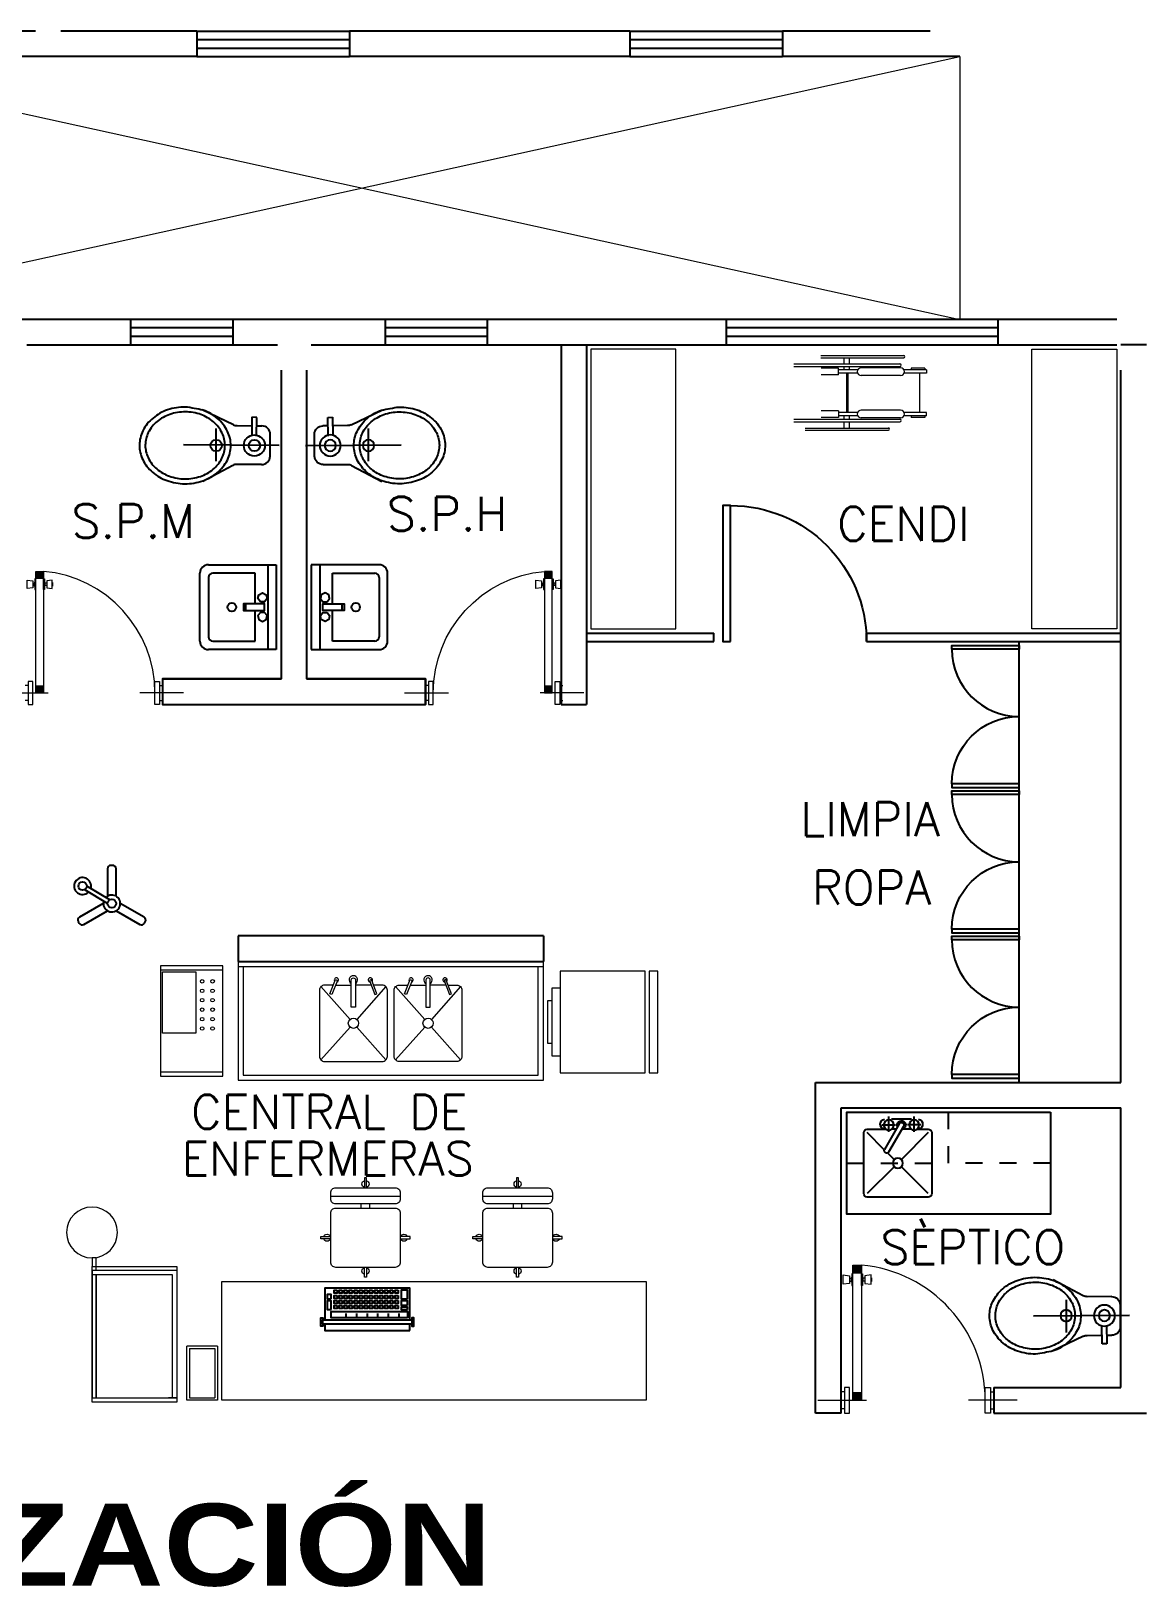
# Model space of a CAD drawing. Header units: millimetres. Extents: x 2523 to 2756, y 378 to 482.
# Drawn here: x 2655 to 2661.52, y 440.77 to 449.94 of the extents above; entities that cross this region are included whole.
import ezdxf

# ---------------------------------------------------------------- set-up
doc = ezdxf.new("R2010")
doc.units = ezdxf.units.MM
doc.linetypes.add('HIDDE125', pattern=[0.2, 0.125, -0.075])
for name, color, linetype in [('COT', 7, 'Continuous'), ('HATCH', 7, 'Continuous'), ('mob-f', 8, 'Continuous'), ('MS', 8, 'Continuous'), ('MUEBLES', 8, 'Continuous'), ('P', 7, 'Continuous')]:
    doc.layers.add(name, color=color, linetype=linetype)
doc.layers.add('MOB', color=161, linetype='Continuous', lineweight=15)
doc.styles.add('ROMANS', font='romans.shx')
doc.styles.add('TEXTOS', font='')
doc.styles.get('TEXTOS').set_extended_font_data('Arial Black')

# ---------------------------------------------------------------- blocks, each defined once
blk = doc.blocks.new('P')
at = {"layer": 'P'}
blk.add_lwpolyline([(0.9, 0), (0.9, 0.9), (0.95, 0.9), (0.95, 0)], close=True, dxfattribs=at)
blk.add_arc((0.9, 0), 0.9, 90, 180, dxfattribs=at)
blk = doc.blocks.new('SANI')
for p, q in [((-0.2163, 0.1204), (-0.4007, 0.2083)), ((-0.319, -0.094), (-0.3176, 0.0981)), ((-0.1951, 0.1155), (-0.1074, 0.1149)), ((-0.1071, 0.1647), (-0.1078, 0.0568)), ((-0.0792, 0.1645), (-0.1071, 0.1647)), ((-0.08, 0.0545), (-0.0792, 0.1645)), ((-0.0795, 0.1147), (-0.0492, 0.1145)), ((0.0539, -0.0012), (-0.5115, 0.0028)), ((-0.0005, -0.0641), (0.0005, 0.0641)), ((-0.2191, -0.1186), (-0.3961, -0.213)), ((-0.0508, -0.1138), (-0.1952, -0.1127))]:
    blk.add_line(p, q)
for points in [[(-0.232, -0.0027, 0.114983), (-0.2511, 0.082, 0.103863), (-0.3097, 0.1579, 0.09123), (-0.3947, 0.207, 0.020986), (-0.4996, 0.2255, 0.083945), (-0.6048, 0.2085, 0.09123), (-0.6905, 0.1606, 0.103863), (-0.7502, 0.0856, 0.114983), (-0.7705, 0.0012, 0.114983), (-0.7514, -0.0835, 0.103863), (-0.6928, -0.1594, 0.09123), (-0.6078, -0.2085, 0.083945), (-0.5029, -0.227, 0.083945), (-0.3977, -0.21, 0.09123), (-0.312, -0.1621, 0.103863), (-0.2523, -0.0871, 0.114983)], [(-0.2664, -0.0024, 0.114859), (-0.2831, 0.0716, 0.103833), (-0.3342, 0.1378, 0.091287), (-0.4083, 0.1807, 0.084042), (-0.4998, 0.1969, 0.084042), (-0.5916, 0.182, 0.091287), (-0.6663, 0.1402, 0.103833), (-0.7184, 0.0747, 0.114859), (-0.7361, 0.0009, 0.114859), (-0.7194, -0.073, 0.103833), (-0.6683, -0.1393, 0.091287), (-0.5942, -0.1822, 0.084042), (-0.5027, -0.1984, 0.084042), (-0.4109, -0.1835, 0.091287), (-0.3362, -0.1417, 0.103833), (-0.2841, -0.0761, 0.114859)]]:
    blk.add_lwpolyline(points, format="xyb", close=True)
for centre, radius in [((-0.3183, -0.0009), 0.0338), ((-0.093, -0.0014), 0.0623), ((-0.093, -0.0014), 0.0332)]:
    blk.add_circle(centre, radius)
for centre, start, end in [((-0.1948, 0.1655), 244.51458, 269.5917), ((-0.0495, 0.0645), 359.5917, 89.5917), ((-0.0505, -0.0638), 269.5917, 359.5917), ((-0.1955, -0.1627), 89.5917, 118.06045)]:
    blk.add_arc(centre, 0.05, start, end)
blk = doc.blocks.new('LAMPIER')
at = {"layer": 'MUEBLES'}
for p, q in [((-19.24, 11.68), (-19.74, 10.82)), ((-2.5, 4.33), (-16.5, 12.42)), ((16.5, 12.42), (2.5, 4.33)), ((19.74, 10.82), (19.24, 11.68)), ((-19, 8.08), (-5, 0)), ((5, 0), (19, 8.08)), ((-2.5, -4.33), (-2.5, -20.5)), ((2.5, -20.5), (2.5, -4.33)), ((-0.5, -22.5), (0.5, -22.5))]:
    blk.add_line(p, q, dxfattribs=at)
for points in [[(2.5, 0), (15.93, -8.06)], [(1.21, -2.14), (14.71, -10.24)]]:
    blk.add_lwpolyline(points, dxfattribs=at)
for centre in [(0, 0), (17.21, -10.3)]:
    blk.add_circle(centre, 2.5, dxfattribs=at)
for centre, radius, start, end in [((-18, 9.82), 2, 150, 240), ((-17.5, 10.68), 2, 60, 150), ((17.5, 10.68), 2, 30, 120), ((18, 9.82), 2, 300, 30), ((0, 0), 5, 343.94307, 314.98721), ((17.21, -10.3), 5, 163.36599, 134.41087), ((-0.5, -20.5), 2, 180, 270), ((0.5, -20.5), 2, 270, 0)]:
    blk.add_arc(centre, radius, start, end, dxfattribs=at)
blk = doc.blocks.new('LAMPIE')
at = {"layer": 'HATCH'}
blk.add_blockref('LAMPIER', (-0.84, -0.1), dxfattribs=at)
blk = doc.blocks.new('CES')
for p, q in [((-0.18, -0.16), (-0.18, 0.16)), ((0, 0.16), (-0.18, 0.16)), ((-0.165, 0.145), (-0.165, -0.145)), ((-0.165, 0.145), (-0.015, 0.145)), ((-0.015, 0.145), (-0.015, -0.145)), ((0, 0.16), (0, -0.16)), ((0, -0.16), (-0.18, -0.16)), ((-0.165, -0.145), (-0.015, -0.145))]:
    blk.add_line(p, q)
blk = doc.blocks.new('CAR-CURA')
for p, q in [((0.475, 0.85), (0.5, 0.85)), ((0.475, 0.775), (0.475, 0.85)), ((0.5, 0.85), (0.5, 0.8)), ((0.5, 0.8), (0, 0.8)), ((0, 0.8), (0, 0)), ((0, 0.8), (0, 0.775)), ((0, 0.775), (0.5, 0.775)), ((0.025, 0.75), (0.475, 0.75)), ((0.025, 0.025), (0.025, 0.75)), ((0.475, 0.75), (0.475, 0.025)), ((0.475, 0.025), (0.475, 0.75)), ((0.475, 0.75), (0.5, 0.75)), ((0.5, 0), (0.5, 0.8)), ((0.5, 0.775), (0.5, 0.025)), ((0.5, 0.75), (0.5, 0.775)), ((0.5, 0.025), (0, 0.025)), ((0, 0.025), (0.05, 0.025)), ((0, 0), (0.5, 0)), ((0.05, 0.025), (0.025, 0.025))]:
    blk.add_line(p, q)
blk.add_circle((0.5, 1), 0.15)
blk = doc.blocks.new('CARROMED')
at = {"layer": 'MOB'}
for p, q in [((0.65, 0.3687), (0, 0.3687)), ((0, 0.3687), (0, 0)), ((0.025, 0.3687), (0.025, 0)), ((0.625, 0), (0.625, 0.3687)), ((0.65, 0), (0.65, 0.3687)), ((0, 0), (0.65, 0))]:
    blk.add_line(p, q, dxfattribs=at)
blk.add_lwpolyline([(0.0341, 0.0117), (0.0341, 0.2088), (0.3972, 0.2088), (0.3972, 0.0117)], close=True, dxfattribs=at)
for centre in [(0.0909, 0.3073), (0.1466, 0.3073), (0.2023, 0.3073), (0.258, 0.3073), (0.3137, 0.3073), (0.3693, 0.3073), (0.0909, 0.2459), (0.1466, 0.2459), (0.2023, 0.2459), (0.258, 0.2459), (0.3137, 0.2459), (0.3693, 0.2459)]:
    blk.add_circle(centre, 0.0104, dxfattribs=at)
blk = doc.blocks.new('CAR-MEDI')
at = {"layer": 'COT'}
blk.add_blockref('CARROMED', (-0.2087, -0.1327), dxfattribs=at)
blk = doc.blocks.new('MAQUINA')
at = {"layer": 'MUEBLES'}
for points in [[(-2.5, 21.25), (-2.5, 22.5), (-3.75, 22.5), (-3.75, 17.5), (-2.5, 17.5), (-2.5, 18.75)], [(-1.25, 21.25), (48.75, 21.25), (50, 21.25), (50, 18.75), (-1.25, 18.75), (-2.5, 18.75), (-2.5, 21.25), (-1.25, 21.25)], [(48.75, 21.25), (48.75, 25), (-1.25, 25)], [(-1.25, 25), (-1.25, 21.25)], [(-1.25, 18.75), (-1.25, 0), (48.75, 0), (48.75, 18.75)], [(50, 21.25), (50, 22.5), (51.25, 22.5), (51.25, 17.5), (50, 17.5), (50, 18.75)], [(0, 12.5), (0, 11.25), (3.75, 11.25), (3.75, 12.5), (0, 12.5)], [(0, 10), (0, 7.5), (3.75, 7.5), (3.75, 10), (0, 10)], [(5, 17.5), (5, 15)], [(5.63, 10.25), (5.63, 12), (7.38, 12), (7.38, 10.25), (5.63, 10.25)], [(8.63, 10.25), (8.63, 12), (10.38, 12), (10.38, 10.25), (8.63, 10.25)], [(11.25, 17.5), (11.25, 15)], [(11.63, 10.25), (11.63, 12), (13.38, 12), (13.38, 10.25), (11.63, 10.25)], [(14.63, 10.25), (14.63, 12), (16.38, 12), (16.38, 10.25), (14.63, 10.25)], [(17.5, 17.5), (17.5, 15)], [(17.63, 10.25), (17.63, 12), (19.38, 12), (19.38, 10.25), (17.63, 10.25)], [(20.63, 10.25), (20.63, 12), (22.38, 12), (22.38, 10.25), (20.63, 10.25)], [(23.63, 10.25), (23.63, 12), (25.38, 12), (25.38, 10.25), (23.63, 10.25)], [(23.75, 17.5), (23.75, 15)], [(26.63, 10.25), (26.63, 12), (28.38, 12), (28.38, 10.25), (26.63, 10.25)], [(29.63, 10.25), (29.63, 12), (31.38, 12), (31.38, 10.25), (29.63, 10.25)], [(30, 17.5), (30, 15)], [(32.63, 10.25), (32.63, 12), (34.38, 12), (34.38, 10.25), (32.63, 10.25)], [(35.63, 10.25), (35.63, 12), (37.38, 12), (37.38, 10.25), (35.63, 10.25)], [(36.25, 17.5), (36.25, 15)], [(38.63, 10.25), (38.63, 12), (40.38, 12), (40.38, 10.25), (38.63, 10.25)], [(41.63, 10.25), (41.63, 12), (43.38, 12), (43.38, 10.25), (41.63, 10.25)], [(45, 12.5), (45, 7.5), (47.5, 7.5), (47.5, 12.5), (45, 12.5)], [(0, 6.25), (0, 1.25), (3.75, 1.25), (3.75, 6.25), (0, 6.25)], [(5.63, 7.25), (5.63, 9), (7.38, 9), (7.38, 7.25), (5.63, 7.25)], [(5.63, 4.25), (5.63, 6), (7.38, 6), (7.38, 4.25), (5.63, 4.25)], [(5.63, 1.25), (5.63, 3), (7.38, 3), (7.38, 1.25), (5.63, 1.25)], [(8.63, 7.25), (8.63, 9), (10.38, 9), (10.38, 7.25), (8.63, 7.25)], [(8.63, 4.25), (8.63, 6), (10.38, 6), (10.38, 4.25), (8.63, 4.25)], [(8.63, 1.25), (8.63, 3), (10.38, 3), (10.38, 1.25), (8.63, 1.25)], [(11.63, 7.25), (11.63, 9), (13.38, 9), (13.38, 7.25), (11.63, 7.25)], [(11.63, 4.25), (11.63, 6), (13.38, 6), (13.38, 4.25), (11.63, 4.25)], [(11.63, 1.25), (11.63, 3), (13.38, 3), (13.38, 1.25), (11.63, 1.25)], [(14.63, 7.25), (14.63, 9), (16.38, 9), (16.38, 7.25), (14.63, 7.25)], [(14.63, 4.25), (14.63, 6), (16.38, 6), (16.38, 4.25), (14.63, 4.25)], [(14.63, 1.25), (14.63, 3), (16.38, 3), (16.38, 1.25), (14.63, 1.25)], [(17.63, 7.25), (17.63, 9), (19.38, 9), (19.38, 7.25), (17.63, 7.25)], [(17.63, 4.25), (17.63, 6), (19.38, 6), (19.38, 4.25), (17.63, 4.25)], [(17.63, 1.25), (17.63, 3), (19.38, 3), (19.38, 1.25), (17.63, 1.25)], [(20.63, 7.25), (20.63, 9), (22.38, 9), (22.38, 7.25), (20.63, 7.25)], [(20.63, 4.25), (20.63, 6), (22.38, 6), (22.38, 4.25), (20.63, 4.25)], [(20.63, 1.25), (20.63, 3), (22.38, 3), (22.38, 1.25), (20.63, 1.25)], [(23.63, 7.25), (23.63, 9), (25.38, 9), (25.38, 7.25), (23.63, 7.25)], [(23.63, 4.25), (23.63, 6), (25.38, 6), (25.38, 4.25), (23.63, 4.25)], [(23.63, 1.25), (23.63, 3), (25.38, 3), (25.38, 1.25), (23.63, 1.25)], [(26.63, 7.25), (26.63, 9), (28.38, 9), (28.38, 7.25), (26.63, 7.25)], [(26.63, 4.25), (26.63, 6), (28.38, 6), (28.38, 4.25), (26.63, 4.25)], [(26.63, 1.25), (26.63, 3), (28.38, 3), (28.38, 1.25), (26.63, 1.25)], [(29.63, 7.25), (29.63, 9), (31.38, 9), (31.38, 7.25), (29.63, 7.25)], [(29.63, 4.25), (29.63, 6), (31.38, 6), (31.38, 4.25), (29.63, 4.25)], [(29.63, 1.25), (29.63, 3), (31.38, 3), (31.38, 1.25), (29.63, 1.25)], [(32.63, 7.25), (32.63, 9), (34.38, 9), (34.38, 7.25), (32.63, 7.25)], [(32.63, 4.25), (32.63, 6), (34.38, 6), (34.38, 4.25), (32.63, 4.25)], [(32.63, 1.25), (32.63, 3), (34.38, 3), (34.38, 1.25), (32.63, 1.25)], [(35.63, 7.25), (35.63, 9), (37.38, 9), (37.38, 7.25), (35.63, 7.25)], [(35.63, 4.25), (35.63, 6), (37.38, 6), (37.38, 4.25), (35.63, 4.25)], [(35.63, 1.25), (35.63, 3), (37.38, 3), (37.38, 1.25), (35.63, 1.25)], [(38.63, 7.25), (38.63, 9), (40.38, 9), (40.38, 7.25), (38.63, 7.25)], [(38.63, 4.25), (38.63, 6), (40.38, 6), (40.38, 4.25), (38.63, 4.25)], [(38.63, 1.25), (38.63, 3), (40.38, 3), (40.38, 1.25), (38.63, 1.25)], [(41.63, 7.25), (41.63, 9), (43.38, 9), (43.38, 7.25), (41.63, 7.25)], [(41.63, 4.25), (41.63, 6), (43.38, 6), (43.38, 4.25), (41.63, 4.25)], [(41.63, 1.25), (41.63, 3), (43.38, 3), (43.38, 1.25), (41.63, 1.25)], [(45, 6.25), (45, 3.75), (47.5, 3.75), (47.5, 6.25), (45, 6.25)]]:
    blk.add_lwpolyline(points, dxfattribs=at)
blk.add_lwpolyline([(0, 17.5), (45, 17.5), (45, 13.75), (0, 13.75)], close=True, dxfattribs=at)
blk = doc.blocks.new('51144A1J')
for p, q in [((-0.2112, 0.4171), (0.1988, 0.4171)), ((-0.0312, 0.35), (-0.0312, 0.3739)), ((0.0188, 0.35), (0.0188, 0.3739))]:
    blk.add_line(p, q)
for points in [[(0.1988, 0.4397, 0.414214), (0.1688, 0.4697), (-0.1812, 0.4697, 0.414214), (-0.2112, 0.4397), (-0.2112, 0.4039, 0.414214), (-0.1812, 0.3739), (0.1688, 0.3739, 0.414214), (0.1988, 0.4039)], [(0.1988, 0.32, 0.414214), (0.1688, 0.35), (-0.1812, 0.35, 0.414214), (-0.2112, 0.32), (-0.2112, 0.03, 0.414214), (-0.1812, 0), (0.1688, 0, 0.414214), (0.1988, 0.03)]]:
    blk.add_lwpolyline(points, format="xyb", close=True)
for points in [[(-0.0124, 0.4697), (-0.0124, 0.5282), (0, 0.5282), (0, 0.4697)], [(-0.2112, 0.1688), (-0.2697, 0.1688), (-0.2697, 0.1812), (-0.2112, 0.1812)], [(0.1988, 0.1688), (0.2573, 0.1688), (0.2573, 0.1812), (0.1988, 0.1812)], [(-0.0124, 0), (-0.0124, -0.0585), (0, -0.0585), (0, 0)]]:
    blk.add_lwpolyline(points)
for centre, start, end in [((-0.0062, 0.4913), 107.37707, 252.62293), ((-0.0062, 0.4913), 287.37803, 72.62197), ((-0.2328, 0.175), 17.37803, 162.62197), ((0.2204, 0.175), 17.37803, 162.62197), ((-0.2328, 0.175), 197.37707, 342.62293), ((0.2204, 0.175), 197.37707, 342.62293), ((-0.0062, -0.0216), 107.37707, 252.62293), ((-0.0062, -0.0216), 287.37803, 72.62197)]:
    blk.add_arc(centre, 0.0207, start, end)
at = {"style": 'ROMANS'}
for tag, p, flags in [('CLAVEPLANO', (-0.2031, 0.057), 4), ('CLAVEIMSS', (-0.2027, -0.086), 3), ('DESCRIPCION', (-0.2027, -0.2479), 3), ('LOCAL', (-0.198, -0.3975), 5)]:
    blk.add_attdef(tag, p, '', height=0.1, dxfattribs=dict(at, flags=flags))
blk = doc.blocks.new('Puerta_090-pl-01')
at = {"color": 8}
for p, q in [((-0.1373, 0), (0.1496, 0)), ((0.02, 0.05), (0, 0.05)), ((1.0373, 0), (0.7504, 0)), ((0.88, 0.05), (0.9, 0.05)), ((0.02, -0.05), (0, -0.05)), ((0.88, -0.05), (0.9, -0.05)), ((0.721, -0.7232), (0.721, -0.7008)), ((0.721, -0.7008), (0.7231, -0.7008)), ((0.7231, -0.7232), (0.721, -0.7232)), ((0.759, -0.6896), (0.7231, -0.6845)), ((0.7231, -0.6845), (0.7231, -0.7394)), ((0.759, -0.7344), (0.759, -0.6896)), ((0.759, -0.7035), (0.7697, -0.7035)), ((0.759, -0.7205), (0.7697, -0.7205)), ((0.7697, -0.7022), (0.7697, -0.7218)), ((0.774, -0.7469), (0.774, -0.6771)), ((0.774, -0.6771), (0.78, -0.6771)), ((0.78, -0.6771), (0.78, -0.7469)), ((0.836, -0.6771), (0.83, -0.6771)), ((0.83, -0.6771), (0.83, -0.7469)), ((0.836, -0.7469), (0.836, -0.6771)), ((0.8403, -0.7218), (0.8403, -0.7022)), ((0.851, -0.7035), (0.8403, -0.7035)), ((0.851, -0.7205), (0.8403, -0.7205)), ((0.851, -0.6896), (0.8869, -0.6845)), ((0.851, -0.7344), (0.851, -0.6896)), ((0.8869, -0.6845), (0.8869, -0.7394)), ((0.889, -0.7008), (0.8869, -0.7008)), ((0.8869, -0.7232), (0.889, -0.7232)), ((0.889, -0.7232), (0.889, -0.7008)), ((0.7231, -0.7394), (0.759, -0.7344)), ((0.78, -0.7469), (0.774, -0.7469)), ((0.83, -0.7469), (0.836, -0.7469)), ((0.8869, -0.7394), (0.851, -0.7344))]:
    blk.add_line(p, q, dxfattribs=at)
for p, q in [((0.02, 0.075), (0.05, 0.075)), ((0.02, -0.075), (0.02, 0.075)), ((0.05, 0.075), (0.05, -0.075)), ((0.78, 0), (0.83, 0)), ((0.78, -0.7969), (0.78, 0)), ((0.83, 0), (0.83, -0.7969)), ((0.88, 0.075), (0.85, 0.075)), ((0.85, 0.075), (0.85, -0.075)), ((0.88, -0.075), (0.88, 0.075)), ((0.05, -0.075), (0.02, -0.075)), ((0.85, -0.075), (0.88, -0.075)), ((0.83, -0.7969), (0.78, -0.7969))]:
    blk.add_line(p, q)
for centre, radius, start, end in [((0.85, 0), 0.8, 180, 264.9802), ((0.7701, -0.6982), 0.00402, 264.85268, 9.81939), ((0.7701, -0.7258), 0.00402, 350.18061, 95.14732), ((0.8399, -0.6982), 0.00402, 170.18061, 275.14732), ((0.8399, -0.7258), 0.00402, 84.85268, 189.81939)]:
    blk.add_arc(centre, radius, start, end, dxfattribs=at)
for points in [[(0.78, -0.05), (0.83, -0.05), (0.78, 0), (0.83, 0)], [(0.83, -0.7469), (0.78, -0.7469), (0.83, -0.7969), (0.78, -0.7969)]]:
    blk.add_solid(points)
blk = doc.blocks.new('A$C049D5B49')
at = {"linetype": 'HIDDE125', "lineweight": 25, "ltscale": 0.25}
for p, q in [((0.6, 0.3), (0.6, 0.6)), ((0, 0.3), (0.6, 0.3)), ((1.2, 0.3), (0.6, 0.3))]:
    blk.add_line(p, q, dxfattribs=at)
at = {"lineweight": 25}
for p, q in [((0.8032, 0.485), (0.8032, 0.5742)), ((0.8198, 0.5592), (0.9367, 0.5592)), ((0.9532, 0.485), (0.9532, 0.5742)), ((0.7, 0.48), (0.7, 0.12)), ((0.7867, 0.5), (0.72, 0.5)), ((0.72, 0.48), (0.8788, 0.3212)), ((0.7632, 0.525), (0.8432, 0.525)), ((0.8198, 0.5), (0.8753, 0.5)), ((0.9526, 0.3663), (0.8652, 0.5175)), ((0.8912, 0.5325), (0.9785, 0.3813)), ((0.91, 0.5), (0.9367, 0.5)), ((0.9932, 0.525), (0.9132, 0.525)), ((1.08, 0.5), (0.9698, 0.5)), ((0.9794, 0.3794), (1.08, 0.48)), ((1.1, 0.12), (1.1, 0.48)), ((0.72, 0.12), (0.8788, 0.2788)), ((0.9212, 0.3212), (0.9599, 0.3599)), ((0.9212, 0.2788), (1.08, 0.12)), ((0.72, 0.1), (1.08, 0.1))]:
    blk.add_line(p, q, dxfattribs=at)
blk.add_lwpolyline([(0, 0.6), (0, 0), (1.2, 0), (1.2, 0.6)], close=True)
for centre in [(0.8032, 0.525), (0.9532, 0.525), (0.9, 0.3)]:
    blk.add_circle(centre, 0.03, dxfattribs=at)
for centre, radius, start, end in [((0.7833, 0.5296), 0.03, 99.62986, 260.37014), ((0.9732, 0.5296), 0.03, 279.62986, 80.37014), ((0.72, 0.48), 0.02, 90, 180), ((0.8782, 0.525), 0.025, 336.8699, 263.1301), ((0.8782, 0.525), 0.015, 30, 210), ((1.08, 0.48), 0.02, 0, 90), ((0.9655, 0.3738), 0.015, 210, 30), ((0.72, 0.12), 0.02, 180, 270), ((1.08, 0.12), 0.02, 270, 0)]:
    blk.add_arc(centre, radius, start, end, dxfattribs=at)

msp = doc.modelspace()

# ---------------------------------------------------------------- linework, layer by layer
for p, q in [((2655.0248, 449.9422), (2650.5248, 449.9422)), ((2655.9767, 449.9422), (2655.1748, 449.9422)), ((2655.9767, 449.9422), (2655.9767, 449.7922)), ((2655.9767, 449.9422), (2656.8767, 449.9422)), ((2655.9767, 449.8922), (2656.8767, 449.8922)), ((2658.5288, 449.9422), (2656.8767, 449.9422)), ((2656.8767, 449.9422), (2656.8767, 449.7922)), ((2658.5288, 449.9422), (2658.5288, 449.7922)), ((2658.5288, 449.9422), (2659.4288, 449.9422)), ((2658.5288, 449.8922), (2659.4288, 449.8922)), ((2660.2998, 449.9422), (2659.4288, 449.9422)), ((2659.4288, 449.9422), (2659.4288, 449.7922)), ((2655.9767, 449.7922), (2653.4265, 449.7922)), ((2655.9767, 449.8422), (2656.8767, 449.8422)), ((2655.9767, 449.7922), (2656.8767, 449.7922)), ((2658.5288, 449.7922), (2656.8767, 449.7922)), ((2658.5288, 449.8422), (2659.4288, 449.8422)), ((2658.5288, 449.7922), (2659.4288, 449.7922)), ((2660.4748, 449.7922), (2659.4288, 449.7922)), ((2656.1881, 448.2422), (2655.5881, 448.2422)), ((2657.6881, 448.2422), (2657.0881, 448.2422)), ((2660.6998, 448.2422), (2659.0998, 448.2422)), ((2656.1881, 448.1922), (2655.5881, 448.1922)), ((2655.5881, 448.1422), (2656.1881, 448.1422)), ((2657.6881, 448.1922), (2657.0881, 448.1922)), ((2657.0881, 448.1422), (2657.6881, 448.1422)), ((2660.6998, 448.1922), (2659.0998, 448.1922)), ((2659.0998, 448.1422), (2660.6998, 448.1422)), ((2655.5881, 448.0922), (2656.1881, 448.0922)), ((2657.0881, 448.0922), (2657.6881, 448.0922)), ((2658.1248, 448.0922), (2658.1248, 445.9714)), ((2658.2748, 448.0922), (2658.2748, 445.9714)), ((2659.0998, 448.0922), (2660.6998, 448.0922)), ((2661.4248, 443.7422), (2661.4248, 447.9422)), ((2658.2748, 446.3922), (2659.0248, 446.3922)), ((2659.9248, 446.3922), (2661.4248, 446.3922)), ((2658.2748, 446.3422), (2659.0248, 446.3422)), ((2659.9248, 446.3422), (2661.4248, 446.3422)), ((2660.8248, 443.7422), (2660.8248, 446.3422)), ((2655.7748, 446.1214), (2656.4748, 446.1214)), ((2655.7748, 446.1214), (2655.7748, 445.9714)), ((2656.4748, 446.1214), (2655.7748, 446.1214)), ((2656.6248, 446.1214), (2657.3248, 446.1214)), ((2657.3248, 446.1214), (2657.3248, 445.9714)), ((2655.7748, 445.9714), (2657.3248, 445.9714)), ((2658.1248, 445.9714), (2658.2748, 445.9714)), ((2656.2198, 444.6057), (2656.2198, 444.4557)), ((2658.0198, 444.6057), (2656.2198, 444.6057)), ((2658.0198, 444.6057), (2658.0198, 444.4557)), ((2656.2198, 444.4557), (2658.0198, 444.4557)), ((2659.6248, 441.7922), (2659.6248, 443.7422)), ((2659.6248, 443.7422), (2661.4248, 443.7422)), ((2659.7748, 441.7922), (2659.7748, 443.5922)), ((2659.7748, 443.5922), (2661.4248, 443.5922)), ((2661.4248, 441.9422), (2661.4248, 443.5922)), ((2660.6748, 441.9422), (2660.6748, 441.7922)), ((2660.6748, 441.9422), (2661.4248, 441.9422)), ((2660.6748, 441.7922), (2661.5748, 441.7922))]:
    msp.add_line(p, q)
for points in [[(2654.9748, 448.0922), (2655.5881, 448.0922), (2655.5881, 448.2422), (2654.6881, 448.2422), (2654.6881, 448.0922), (2654.8248, 448.0922)], [(2656.6515, 448.0922), (2657.0881, 448.0922), (2657.0881, 448.2422), (2656.1881, 448.2422), (2656.1881, 448.0922), (2656.4515, 448.0922)], [(2659.0998, 448.2422), (2657.6881, 448.2422), (2657.6881, 448.0922), (2659.0998, 448.0922), (2659.0998, 448.2422)], [(2658.2748, 448.2422), (2658.1248, 448.2422)], [(2661.3998, 448.2422), (2660.6998, 448.2422), (2660.6998, 448.0922), (2661.3998, 448.0922)], [(2661.5748, 448.0922), (2661.4248, 448.0922)], [(2656.4748, 447.9422), (2656.4748, 446.1214), (2655.7748, 446.1214), (2655.7748, 445.9714), (2657.3248, 445.9714), (2657.3248, 446.1214), (2656.6248, 446.1214), (2656.6248, 447.9422)], [(2656.4748, 447.9422), (2656.4748, 446.1214)], [(2656.6248, 446.1214), (2656.6248, 447.9422)], [(2659.0248, 446.3422), (2659.0248, 446.3922)], [(2659.9248, 446.3422), (2659.9248, 446.3922)], [(2659.7748, 441.7922), (2659.6248, 441.7922)]]:
    msp.add_lwpolyline(points)
at = {"layer": 'MOB'}
for p, q in [((2653.4265, 448.2422), (2660.4748, 449.7922)), ((2653.4265, 449.7922), (2660.4748, 448.2422)), ((2660.4748, 449.7922), (2660.4748, 448.2422)), ((2659.6548, 448.0293), (2660.1447, 448.0293)), ((2659.4971, 447.9803), (2660.1208, 447.9803)), ((2659.4971, 447.964), (2660.1208, 447.964)), ((2659.6548, 448.0162), (2660.1447, 448.0162)), ((2659.7589, 447.9539), (2659.6574, 447.9539)), ((2659.7589, 447.9147), (2659.7589, 447.9539)), ((2659.8728, 447.9441), (2659.7589, 447.9441)), ((2659.7929, 447.9803), (2659.7929, 448.0162)), ((2659.7929, 447.9441), (2659.7929, 447.964)), ((2659.825, 447.9803), (2659.825, 448.0162)), ((2659.825, 447.9441), (2659.825, 447.964)), ((2660.1253, 447.9571), (2659.8936, 447.9571)), ((2660.279, 447.9441), (2660.1461, 447.9441)), ((2660.2683, 447.9539), (2660.1881, 447.9539)), ((2660.1881, 447.9539), (2660.1881, 447.9441)), ((2660.2683, 447.9539), (2660.2683, 447.9441)), ((2660.279, 447.9441), (2660.279, 447.9245)), ((2659.7589, 447.9147), (2659.6574, 447.9147)), ((2659.8725, 447.9245), (2659.7589, 447.9245)), ((2659.809, 447.6933), (2659.809, 447.9245)), ((2659.817, 447.6933), (2659.817, 447.9245)), ((2660.1253, 447.9109), (2659.8936, 447.9109)), ((2660.279, 447.9245), (2660.1464, 447.9245)), ((2660.239, 447.6933), (2660.239, 447.9245)), ((2659.7589, 447.7031), (2659.6574, 447.7031)), ((2659.7589, 447.6639), (2659.6574, 447.6639)), ((2659.7589, 447.7031), (2659.7589, 447.6639)), ((2659.8725, 447.6933), (2659.7589, 447.6933)), ((2659.8728, 447.6737), (2659.7589, 447.6737)), ((2659.7929, 447.6537), (2659.7929, 447.6737)), ((2659.825, 447.6537), (2659.825, 447.6737)), ((2660.1253, 447.7069), (2659.8936, 447.7069)), ((2660.1253, 447.6606), (2659.8936, 447.6606)), ((2660.279, 447.6737), (2660.1461, 447.6737)), ((2660.279, 447.6933), (2660.1464, 447.6933)), ((2660.1881, 447.6737), (2660.1881, 447.6639)), ((2660.2683, 447.6639), (2660.1881, 447.6639)), ((2660.2683, 447.6737), (2660.2683, 447.6639)), ((2660.279, 447.6737), (2660.279, 447.6933)), ((2659.4971, 447.6537), (2660.1208, 447.6537)), ((2659.4971, 447.6374), (2660.1208, 447.6374)), ((2659.564, 447.6015), (2660.054, 447.6015)), ((2659.564, 447.5885), (2660.054, 447.5885)), ((2659.7929, 447.6015), (2659.7929, 447.6374)), ((2659.825, 447.6015), (2659.825, 447.6374)), ((2656.2198, 444.4257), (2658.0198, 444.4257)), ((2656.7086, 444.3069), (2656.8799, 444.1131)), ((2656.7943, 444.3157), (2656.8873, 444.3157)), ((2657.091, 444.3069), (2656.9196, 444.1131)), ((2657.1486, 444.3069), (2657.3199, 444.1131)), ((2657.4452, 444.3157), (2657.3523, 444.3157)), ((2657.531, 444.3069), (2657.3596, 444.1131)), ((2656.8799, 444.0682), (2656.7086, 443.8745)), ((2656.9196, 444.0682), (2657.091, 443.8745)), ((2657.3199, 444.0682), (2657.1486, 443.8745)), ((2657.3596, 444.0682), (2657.531, 443.8745))]:
    msp.add_line(p, q, dxfattribs=at)
for points in [[(2658.2998, 448.0672), (2658.2998, 446.4172), (2658.7998, 446.4172), (2658.7998, 448.0672)], [(2661.3998, 448.0672), (2661.3998, 446.4172), (2660.8998, 446.4172), (2660.8998, 448.0672)], [(2656.2198, 444.4557), (2656.2198, 443.7557), (2658.0198, 443.7557), (2658.0198, 444.4557)], [(2658.1189, 443.7987), (2658.6189, 443.7987), (2658.6189, 444.3987), (2658.1189, 444.3987)], [(2658.6439, 444.3987), (2658.6439, 443.7987), (2658.6939, 443.7987), (2658.6939, 444.3987)], [(2656.7609, 444.2653), (2656.794, 444.3486), (2656.8056, 444.344), (2656.7726, 444.2607)], [(2657.0386, 444.2653), (2657.0056, 444.3486), (2656.994, 444.344), (2657.027, 444.2607)], [(2657.2009, 444.2653), (2657.234, 444.3486), (2657.2456, 444.344), (2657.2126, 444.2607)], [(2657.4786, 444.2653), (2657.4456, 444.3486), (2657.434, 444.344), (2657.467, 444.2607)], [(2658.6248, 441.8672), (2656.1248, 441.8672), (2656.1248, 442.5672), (2658.6248, 442.5672)]]:
    msp.add_lwpolyline(points, close=True, dxfattribs=at)
for points in [[(2656.2498, 444.4257), (2656.2498, 443.7857), (2657.9898, 443.7857), (2657.9898, 444.4257)], [(2657.0052, 444.3157), (2656.9123, 444.3157)], [(2657.2343, 444.3157), (2657.3273, 444.3157)], [(2658.1189, 444.2987), (2658.0689, 444.2987), (2658.0689, 443.8987), (2658.1189, 443.8987)], [(2658.0689, 444.2237), (2658.0439, 444.2237), (2658.0439, 443.9737), (2658.0689, 443.9737)]]:
    msp.add_lwpolyline(points, dxfattribs=at)
for points in [[(2656.8873, 444.3463, -1), (2656.9123, 444.3463), (2656.9123, 444.1857), (2656.8873, 444.1857)], [(2657.3523, 444.3463, 1), (2657.3273, 444.3463), (2657.3273, 444.1857), (2657.3523, 444.1857)]]:
    msp.add_lwpolyline(points, format="xyb", close=True, dxfattribs=at)
for points in [[(2656.7809, 444.3157), (2656.7298, 444.3157, 0.414214), (2656.6998, 444.2857), (2656.6998, 443.8957, 0.414214), (2656.7298, 443.8657), (2657.0698, 443.8657, 0.414214), (2657.0998, 443.8957), (2657.0998, 444.2857, 0.414214), (2657.0698, 444.3157), (2657.0186, 444.3157)], [(2657.4586, 444.3157), (2657.5098, 444.3157, -0.414214), (2657.5398, 444.2857), (2657.5398, 443.8957, -0.414214), (2657.5098, 443.8657), (2657.1698, 443.8657, -0.414214), (2657.1398, 443.8957), (2657.1398, 444.2857, -0.414214), (2657.1698, 444.3157), (2657.2209, 444.3157)]]:
    msp.add_lwpolyline(points, format="xyb", dxfattribs=at)
for centre in [(2656.8998, 444.0907), (2657.3398, 444.0907)]:
    msp.add_circle(centre, 0.03, dxfattribs=at)
for centre, radius, start, end in [((2660.1447, 448.0228), 0.00653, 270, 90), ((2659.8936, 447.934), 0.0231, 90, 270), ((2660.1208, 447.9722), 0.00816, 270, 90), ((2660.1253, 447.934), 0.0231, 270, 90), ((2659.8936, 447.6838), 0.0231, 90, 270), ((2660.1253, 447.6838), 0.0231, 270, 90), ((2660.054, 447.595), 0.00653, 270, 90), ((2660.1208, 447.6456), 0.00816, 270, 90), ((2656.7998, 444.3463), 0.0125, 278.38141, 218.38141), ((2656.8998, 444.3463), 0.025, 300, 240), ((2656.9998, 444.3463), 0.0125, 321.61859, 261.61859), ((2657.2398, 444.3463), 0.0125, 278.38141, 218.38141), ((2657.3398, 444.3463), 0.025, 300, 240), ((2657.4398, 444.3463), 0.0125, 321.61859, 261.61859)]:
    msp.add_arc(centre, radius, start, end, dxfattribs=at)
at = {"layer": 'MS'}
for p, q in [((2655.9951, 446.345), (2655.9951, 446.745)), ((2656.0451, 446.795), (2656.4451, 446.795)), ((2656.3201, 446.745), (2656.0701, 446.745)), ((2656.3201, 446.5637), (2656.3201, 446.745)), ((2656.3951, 446.795), (2656.3951, 446.295)), ((2656.4451, 446.795), (2656.4451, 446.295)), ((2656.651, 446.795), (2656.651, 446.295)), ((2657.051, 446.795), (2656.651, 446.795)), ((2656.701, 446.795), (2656.701, 446.295)), ((2656.776, 446.5637), (2656.776, 446.745)), ((2656.776, 446.745), (2657.026, 446.745)), ((2657.101, 446.345), (2657.101, 446.745)), ((2656.0451, 446.72), (2656.0451, 446.37)), ((2657.051, 446.72), (2657.051, 446.37)), ((2656.3201, 446.345), (2656.3201, 446.5262)), ((2656.776, 446.345), (2656.776, 446.5262)), ((2656.4451, 446.295), (2656.0451, 446.295)), ((2656.0701, 446.345), (2656.3201, 446.345)), ((2656.651, 446.295), (2657.051, 446.295)), ((2657.026, 446.345), (2656.776, 446.345))]:
    msp.add_line(p, q, dxfattribs=at)
for points in [[(2656.2639, 446.5637), (2656.2514, 446.5637), (2656.2514, 446.5262), (2656.2639, 446.5262)], [(2656.2639, 446.5637), (2656.2639, 446.5262), (2656.3764, 446.5262), (2656.3764, 446.5637), (2656.2639, 446.5637)], [(2656.8323, 446.5637), (2656.8323, 446.5262), (2656.7198, 446.5262), (2656.7198, 446.5637), (2656.8323, 446.5637)], [(2656.8323, 446.5637), (2656.8448, 446.5637), (2656.8448, 446.5262), (2656.8323, 446.5262)]]:
    msp.add_lwpolyline(points, dxfattribs=at)
for points in [[(2656.3518, 446.5762), (2656.3368, 446.5951), (2656.3422, 446.6185), (2656.3639, 446.629), (2656.3856, 446.6185), (2656.3909, 446.5951), (2656.3759, 446.5762)], [(2656.7443, 446.5762), (2656.7593, 446.5951), (2656.7539, 446.6185), (2656.7323, 446.629), (2656.7106, 446.6185), (2656.7052, 446.5951), (2656.7202, 446.5762)], [(2656.3518, 446.5137), (2656.3368, 446.4949), (2656.3422, 446.4714), (2656.3639, 446.461), (2656.3856, 446.4714), (2656.3909, 446.4949), (2656.3759, 446.5137)], [(2656.7443, 446.5137), (2656.7593, 446.4949), (2656.7539, 446.4714), (2656.7323, 446.461), (2656.7106, 446.4714), (2656.7052, 446.4949), (2656.7202, 446.5137)]]:
    msp.add_lwpolyline(points, close=True, dxfattribs=at)
for centre in [(2656.1826, 446.545), (2656.9135, 446.545)]:
    msp.add_circle(centre, 0.025, dxfattribs=at)
for centre, radius, start, end in [((2656.0451, 446.745), 0.05, 90, 180), ((2656.0701, 446.72), 0.025, 90, 180), ((2657.026, 446.72), 0.025, 0, 90), ((2657.051, 446.745), 0.05, 0, 90), ((2656.0451, 446.345), 0.05, 180, 270), ((2656.0701, 446.37), 0.025, 180, 270), ((2657.026, 446.37), 0.025, 270, 0), ((2657.051, 446.345), 0.05, 270, 0)]:
    msp.add_arc(centre, radius, start, end, dxfattribs=at)

# ---------------------------------------------------------------- block references
at = {"xscale": 0.009999999776482582, "yscale": 0.009999999776482582, "zscale": 0.009999999776482582, "rotation": 180}
msp.add_blockref('MAQUINA', (2657.2194, 442.5287), dxfattribs=at)
at = {"layer": 'MOB', "xscale": -0.8909999998286366, "yscale": 0.8909999998286366, "zscale": 0.8910000000000001}
msp.add_blockref('P', (2659.9248, 446.3422), dxfattribs=at)
at = {"layer": 'MOB'}
for name, p, xscale, yscale, zscale, rotation in [('Puerta_090-pl-01', (2655.7748, 446.0389), 0.8999999999068677, 0.8999999999068677, 0.8999999999068677, 180), ('Puerta_090-pl-01', (2657.3248, 446.0389), -0.8999999999068677, 0.8999999999068677, 0.9, 180), ('P', (2660.8248, 445.9002), 0.441045000217855, 0.441045000217855, 0.441045000217855, 90), ('P', (2660.8248, 445.9002), -0.441045000217855, 0.441045000217855, 0.4410450000000001, 90), ('P', (2660.8248, 445.0434), 0.441045000217855, 0.441045000217855, 0.441045000217855, 90), ('LAMPIE', (2655.467, 444.7963), 0.009999999776482582, 0.009999999776482582, 0.009999999776482582, 180), ('P', (2660.8248, 445.0434), -0.441045000217855, 0.441045000217855, 0.4410450000000001, 90), ('P', (2660.8248, 444.1865), 0.441045000217855, 0.441045000217855, 0.441045000217855, 90), ('P', (2660.8248, 444.1865), -0.441045000217855, 0.441045000217855, 0.4410450000000001, 90)]:
    msp.add_blockref(name, p, dxfattribs=dict(at, xscale=xscale, yscale=yscale, zscale=zscale, rotation=rotation))
for name, p, rotation in [('CAR-MEDI', (2655.8949, 444.2205), 270), ('Puerta_090-pl-01', (2660.6748, 441.8672), 180)]:
    msp.add_blockref(name, p, dxfattribs=dict(at, rotation=rotation))
at = {"layer": 'MOB', "xscale": -1}
for name, p in [('51144A1J', (2656.9648, 442.6514)), ('51144A1J', (2657.8615, 442.6514)), ('CAR-CURA', (2655.859, 441.8573))]:
    msp.add_blockref(name, p, dxfattribs=at)
at = {"layer": 'MOB'}
msp.add_blockref('CES', (2656.0987, 442.0273), dxfattribs=at)
at = {"layer": 'mob-f', "xscale": -1}
msp.add_blockref('A$C049D5B49', (2661.009, 442.966), dxfattribs=at)
at = {"layer": 'MS'}
msp.add_blockref('SANI', (2656.4089, 447.4998), dxfattribs=at)
at = {"layer": 'MS', "xscale": -1}
msp.add_blockref('SANI', (2656.6703, 447.4998), dxfattribs=at)
at = {"layer": 'MS', "xscale": -1, "rotation": 180}
msp.add_blockref('SANI', (2661.4203, 442.3656), dxfattribs=at)

# ---------------------------------------------------------------- texts
at = {"style": 'ROMANS'}
for s, p in [('S.P.M', (2655.2376, 446.9531)), ('S.P.H', (2657.0965, 446.9958)), ('CENDI', (2659.7521, 446.9357)), ('LIMPIA', (2659.5355, 445.194)), ('ROPA', (2659.6044, 444.7914)), ('CENTRAL DE', (2655.9429, 443.4685)), ('ENFERMERAS', (2655.8864, 443.1926)), ('SÈPTICO', (2660.0066, 442.6703))]:
    msp.add_text(s, height=0.2, dxfattribs=at).set_placement(p)
at = {"ltscale": 3, "insert": (2654.1707, 441.0121), "char_height": 0.483411, "width": 4.728405, "attachment_point": 5, "style": 'TEXTOS'}
msp.add_mtext('HOSPITALIZACIÓN', dxfattribs=at)

doc.saveas('drawing.dxf')
